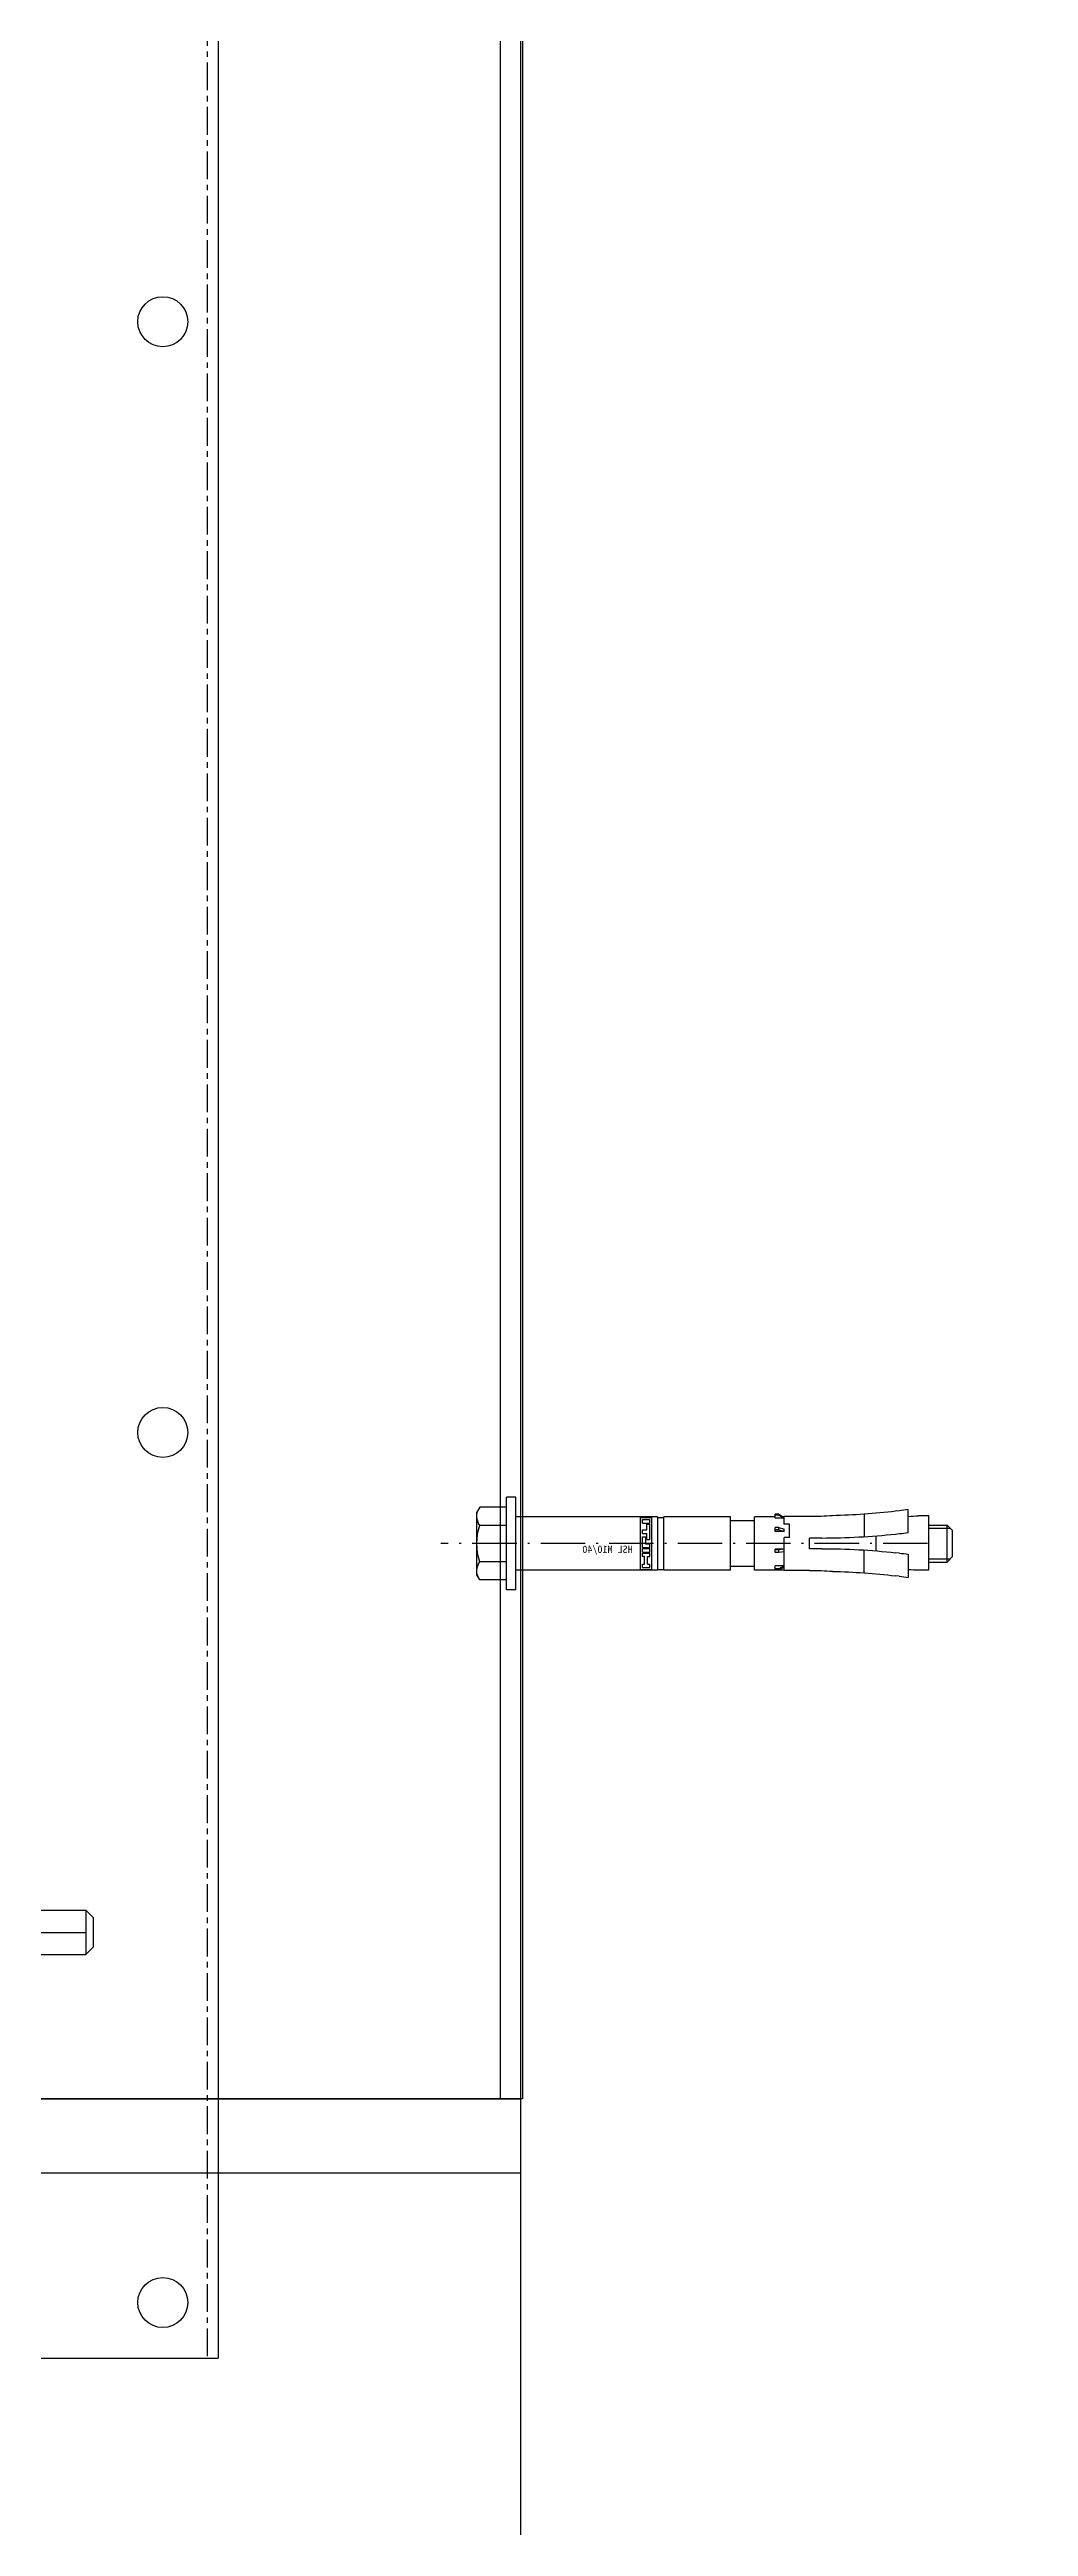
# Model space of a CAD drawing. Header units: millimetres. Extents: x -198529 to 244266, y -64 to 158464.
# Drawn here: x -143564 to -143299, y 94488 to 95157 of the extents above; entities that cross this region are included whole.
import ezdxf

# ---------------------------------------------------------------- set-up
doc = ezdxf.new("R2010")
doc.units = ezdxf.units.MM
doc.linetypes.add('ACAD_ISO10W100', pattern=[18.5, 12, -3, 0.5, -3])
doc.linetypes.add('CENTER', pattern=[12, 7.5, -1.5, 1.5, -1.5])
for name, color, linetype in [('0-DCC', 30, 'Continuous'), ('0-DCC-STRUC', 180, 'Continuous'), ('ANCHOR BOLTS', 4, 'Continuous'), ('BOLTS', 3, 'Continuous'), ('COIL-BANK', 8, 'Continuous'), ('MITTELLINIEN', 3, 'ACAD_ISO10W100')]:
    doc.layers.add(name, color=color, linetype=linetype)

# ---------------------------------------------------------------- blocks, each defined once
blk = doc.blocks.new('DCC2850x2600(左)')
at = {"color": 0, "linetype": 'CENTER'}
blk.add_line((50697, -71878.48), (50697, -74478.48), dxfattribs=at)
at = {"color": 0, "linetype": 'Continuous'}
for p in [(50700, -71878.48), (50640, -74478.48)]:
    blk.add_line(p, (50700, -74478.48), dxfattribs=at)
for centre in [(50685, -73928.48), (50685, -74228.48), (50685, -74463.48)]:
    blk.add_circle(centre, 6.75, dxfattribs=at)
blk = doc.blocks.new('A$C147C6879')
at = {"layer": 'BOLTS'}
for p, q in [((8.6, 25.4), (1, 25.4)), ((1, 20.28), (1, 16.55)), ((8.6, 20.28), (8.6, 16.58)), ((9.6, 19.05), (0, 19.05)), ((9.6, 18.7), (47.6, 18.7)), ((49.6, 16.7), (47.6, 18.7)), ((47.6, 18.7), (47.6, 6.7)), ((49.6, 16.7), (49.6, 8.7)), ((0.02, 12.7), (47.6, 12.7)), ((1, 8.85), (1, 5.12)), ((8.6, 8.81), (8.6, 5.12)), ((9.6, 6.7), (47.6, 6.7)), ((47.6, 6.7), (49.6, 8.7)), ((9.6, 6.35), (0, 6.35)), ((1, 1.24), (1, 0)), ((8.6, 1.24), (8.6, 0))]:
    blk.add_line(p, q, dxfattribs=at)
blk.add_lwpolyline([(8.6, 24.16), (8.6, 25.4), (9.6, 23.66), (9.6, 1.73), (8.6, 0), (1, 0), (0, 1.73), (0, 23.66), (1, 25.4), (1, 24.16)], dxfattribs=at)
at = {"layer": 'BOLTS', "extrusion": (0, 0, -1)}
for centre, major_axis, ratio in [((4.8, 22.22), (-4.8, 0), 0.661547), ((4.81, 12.7), (0, 6.36), 0.753789)]:
    blk.add_ellipse(centre, major_axis=major_axis, ratio=ratio, dxfattribs=at)
at = {"layer": 'BOLTS'}
blk.add_ellipse((4.8, 3.18), major_axis=(-4.8, 0), ratio=0.661547, dxfattribs=at)
blk = doc.blocks.new('H10_40')
for p, q in [((-111.6, -7.21), (-111.6, 7.46)), ((-111.6, 7.46), (-108.8, 7.46)), ((-106.08, 2.88), (-106.08, 9.15)), ((-103.59, 8.83), (-102.63, 8.72)), ((-94.15, 7.92), (-94.15, 1.77)), ((-79.42, 7.33), (-72.58, 7.33)), ((-71.07, 7.9), (-72.58, 7.05)), ((-71.07, 7.7), (-72.58, 6.86)), ((-72.58, 5.25), (-72.58, 7.33)), ((-72.58, 7.21), (-72.3, 7.21)), ((-72.58, 6.86), (-70.08, 6.86)), ((-71.07, 7.9), (-70.08, 7.9)), ((-71.07, 7.7), (-71.07, 7.9)), ((-71.07, 7.7), (-70.08, 7.7)), ((-70.08, 6.86), (-70.08, 7.9)), ((-70.08, 7.21), (-64.5, 7.21)), ((-64.5, -7.21), (-64.5, 7.21)), ((-58, 7.21), (-40, 7.21)), ((-58, -7.21), (-58, 7.21)), ((-40, -7.21), (-40, 7.21)), ((-38.33, 7.01), (-40, 7.01)), ((-38.33, 7.21), (0, 7.21)), ((-38.33, 7.21), (-38.33, -7.21)), ((0, -12.5), (0, 12.5)), ((0, 12.5), (2.5, 12.5)), ((2.5, -12.5), (2.5, 12.5)), ((2.5, 9.81), (9.74, 9.81)), ((9.74, 9.81), (10.5, 8.5)), ((10.5, -8.5), (10.5, 8.5)), ((-116.54, 5), (-118, 3.54)), ((-118, -3.54), (-118, 3.54)), ((-111.6, 4.11), (-117.44, 4.11)), ((-111.6, 5), (-116.54, 5)), ((-116.54, -5), (-116.54, 5)), ((-103.66, 2.59), (-102.62, 2.48)), ((-97.43, -1.79), (-97.43, 1.79)), ((-82.75, 1.41), (-79.42, 1.41)), ((-79.42, -1.41), (-79.42, 1.41)), ((-74, 1.65), (-74, 5.25)), ((-74, 5.25), (-72.58, 5.25)), ((-74, 1.65), (-72.58, 1.65)), ((-71.07, 4.36), (-72.58, 3.92)), ((-72.58, 3.27), (-72.58, 3.92)), ((-71.07, 3.71), (-72.58, 3.27)), ((-72.58, 3.27), (-70.08, 3.27)), ((-72.58, -7.21), (-72.58, 1.65)), ((-71.07, 4.36), (-70.08, 4.36)), ((-71.07, 3.71), (-71.07, 4.36)), ((-71.07, 3.71), (-70.08, 3.71)), ((-70.08, 3.27), (-70.08, 4.36)), ((-64.5, 6.17), (-58, 6.17)), ((0, 0), (0, 0)), ((2.5, 4.91), (9.74, 4.91)), ((-116.54, -5), (-118, -3.54)), ((-111.6, -4.11), (-117.44, -4.11)), ((-111.6, -5), (-116.54, -5)), ((-106.08, -2.88), (-106.08, -9.15)), ((-103.66, -2.59), (-102.62, -2.48)), ((-94.15, -7.92), (-94.15, -1.77)), ((-82.75, -1.41), (-79.42, -1.41)), ((-72.58, -1.5), (-70.08, -1.5)), ((-72.58, -1.5), (-71.07, -1.73)), ((-72.58, -2.23), (-71.07, -2.45)), ((-72.58, -6.05), (-71.07, -6.81)), ((-72.58, -6.05), (-70.08, -6.05)), ((-72.58, -6.42), (-71.07, -7.18)), ((-71.07, -1.73), (-70.08, -1.73)), ((-71.07, -2.45), (-71.07, -1.73)), ((-71.07, -2.45), (-70.08, -2.45)), ((-70.08, -2.45), (-70.08, -1.5)), ((-70.08, -7.18), (-70.08, -6.05)), ((-64.5, -6.17), (-58, -6.17)), ((2.5, -4.91), (9.74, -4.91)), ((-111.6, -7.21), (-108.8, -7.21)), ((-103.59, -8.83), (-102.63, -8.72)), ((-79.42, -7.33), (-72.58, -7.33)), ((-72.58, -7.21), (-64.5, -7.21)), ((-71.07, -6.81), (-70.08, -6.81)), ((-71.07, -7.18), (-71.07, -6.81)), ((-71.07, -7.18), (-70.08, -7.18)), ((-58, -7.21), (-40, -7.21)), ((-38.33, -7.01), (-40, -7.01)), ((-38.33, -7.21), (0, -7.21)), ((0, -12.5), (2.5, -12.5)), ((2.5, -9.81), (9.74, -9.81)), ((9.74, -9.81), (10.5, -8.5))]:
    blk.add_line(p, q)
at = {"color": 1}
for p, q in [((-36.74, -6.99), (-36.74, 6.99)), ((-33.73, 6.99), (-36.74, 6.99)), ((-33.96, 7.22), (-33.92, 7.24)), ((-33.73, -6.99), (-33.73, 6.99)), ((-36.24, 5.54), (-36.24, 6.49)), ((-34.23, 6.49), (-36.24, 6.49)), ((-34.23, 5.54), (-36.24, 5.54)), ((-36.24, 1.12), (-36.24, 5.25)), ((-35.41, 5.25), (-36.24, 5.25)), ((-35.41, 1.12), (-36.24, 1.12)), ((-35.41, 3.66), (-35.41, 5.25)), ((-34.23, 3.66), (-35.41, 3.66)), ((-34.23, 2.71), (-35.41, 2.71)), ((-35.41, 1.12), (-35.41, 2.71)), ((-34.23, 1.77), (-35.06, 1.77)), ((-35.06, 1.77), (-35.06, -0.12)), ((-34.23, 5.54), (-34.23, 6.49)), ((-34.23, 2.71), (-34.23, 3.66)), ((-34.23, -1.06), (-34.23, 1.77)), ((-36.24, -1.06), (-36.24, -0.12)), ((-35.06, -0.12), (-36.24, -0.12)), ((-34.23, -1.06), (-36.24, -1.06)), ((-36.24, -2.3), (-36.24, -1.36)), ((-34.23, -1.36), (-36.24, -1.36)), ((-34.23, -2.3), (-36.24, -2.3)), ((-34.23, -2.59), (-36.24, -2.59)), ((-36.24, -3.54), (-36.24, -2.59)), ((-35.65, -3.54), (-36.24, -3.54)), ((-36.24, -6.49), (-36.24, -5.54)), ((-35.65, -5.54), (-36.24, -5.54)), ((-34.23, -6.49), (-36.24, -6.49)), ((-35.65, -5.54), (-35.65, -3.54)), ((-34.82, -3.54), (-34.23, -3.54)), ((-34.82, -5.54), (-34.82, -3.54)), ((-34.23, -5.54), (-34.82, -5.54)), ((-34.23, -2.3), (-34.23, -1.36)), ((-34.23, -3.54), (-34.23, -2.59)), ((-34.23, -6.49), (-34.23, -5.54)), ((-33.73, -6.99), (-36.74, -6.99))]:
    blk.add_line(p, q, dxfattribs=at)
for centre, radius, start, end in [((-108.8, -21.29), 28.75, 84.57411, 90), ((-81.08, 192.63), 185.17, 262.24093, 263.01899), ((-81.08, 192.63), 185.17, 263.31699, 268.58991), ((-81.08, 57.09), 49.79, 264.74836, 271.91847), ((6.2, 7.35), 4.3, 325.43491, 30), ((-82.41, 192.63), 191.23, 262.88816, 263.61793), ((-82.41, 192.63), 191.23, 263.93401, 269.89763), ((-5.74, 0), 16.24, 342.41205, 17.58795), ((-82.41, -192.63), 191.23, 96.38207, 97.11184), ((-82.41, -192.63), 191.23, 90.10237, 96.06599), ((6.2, -7.35), 4.3, 330, 34.56509), ((-108.8, 21.54), 28.75, 270, 275.42589), ((-81.08, -192.63), 185.17, 96.98101, 97.75907), ((-81.08, -192.63), 185.17, 91.41009, 96.68301), ((-81.08, -57.09), 49.79, 88.08154, 95.25164)]:
    blk.add_arc(centre, radius, start, end)
at = {"layer": 'MITTELLINIEN', "color": 8}
blk.add_line((-111.26, 0), (20.25, 0), dxfattribs=at)
at = {"color": 1}
blk.add_text('HSL M10/40', height=2, dxfattribs=at).set_placement((-31.61, -2.56))

msp = doc.modelspace()

# ---------------------------------------------------------------- hatches: boundary and pattern name
at = {"transparency": 33554687}
h = msp.add_hatch(dxfattribs=at)
h.set_pattern_fill('AR-CONC', color=252, scale=5)
h.paths.add_polyline_path([(-143436.27, 94453.01), (-142186.27, 94453.01), (-142186.27, 100553.01), (-143436.27, 100553.01)])

# ---------------------------------------------------------------- linework, layer by layer
at = {"layer": '0-DCC-STRUC'}
for points in [[(-143435.8, 94603.01), (-143585.8, 94603.01), (-143585.8, 97063.01), (-143435.8, 97063.01)], [(-143441.8, 94603.01), (-143579.8, 94603.01), (-143579.8, 97063.01), (-143441.8, 97063.01)], [(-143436.27, 94453.01), (-146311.27, 94453.01), (-146311.27, 94603.01), (-143436.27, 94603.01)], [(-143436.27, 94473.01), (-146311.27, 94473.01), (-146311.27, 94583.01), (-143436.27, 94583.01)]]:
    msp.add_lwpolyline(points, close=True, dxfattribs=at)
at = {"layer": 'COIL-BANK'}
msp.add_lwpolyline([(-143436.27, 94453.01), (-142186.27, 94453.01), (-142186.27, 100553.01), (-143436.27, 100553.01)], close=True, dxfattribs=at)
msp.add_lwpolyline([(-143436.27, 94453.01), (-142186.27, 94453.01), (-142186.27, 100553.01), (-143436.27, 100553.01)], close=True, dxfattribs=at)

# ---------------------------------------------------------------- block references
at = {"layer": '0-DCC'}
msp.add_blockref('DCC2850x2600(左)', (-194217.97, 169011.49), dxfattribs=at)
at = {"layer": 'ANCHOR BOLTS', "xscale": -1}
msp.add_blockref('H10_40', (-143437.6, 94753.01), dxfattribs=at)
at = {"layer": 'BOLTS'}
msp.add_blockref('A$C147C6879', (-143601.4, 94635.27), dxfattribs=at)

doc.saveas('drawing.dxf')
